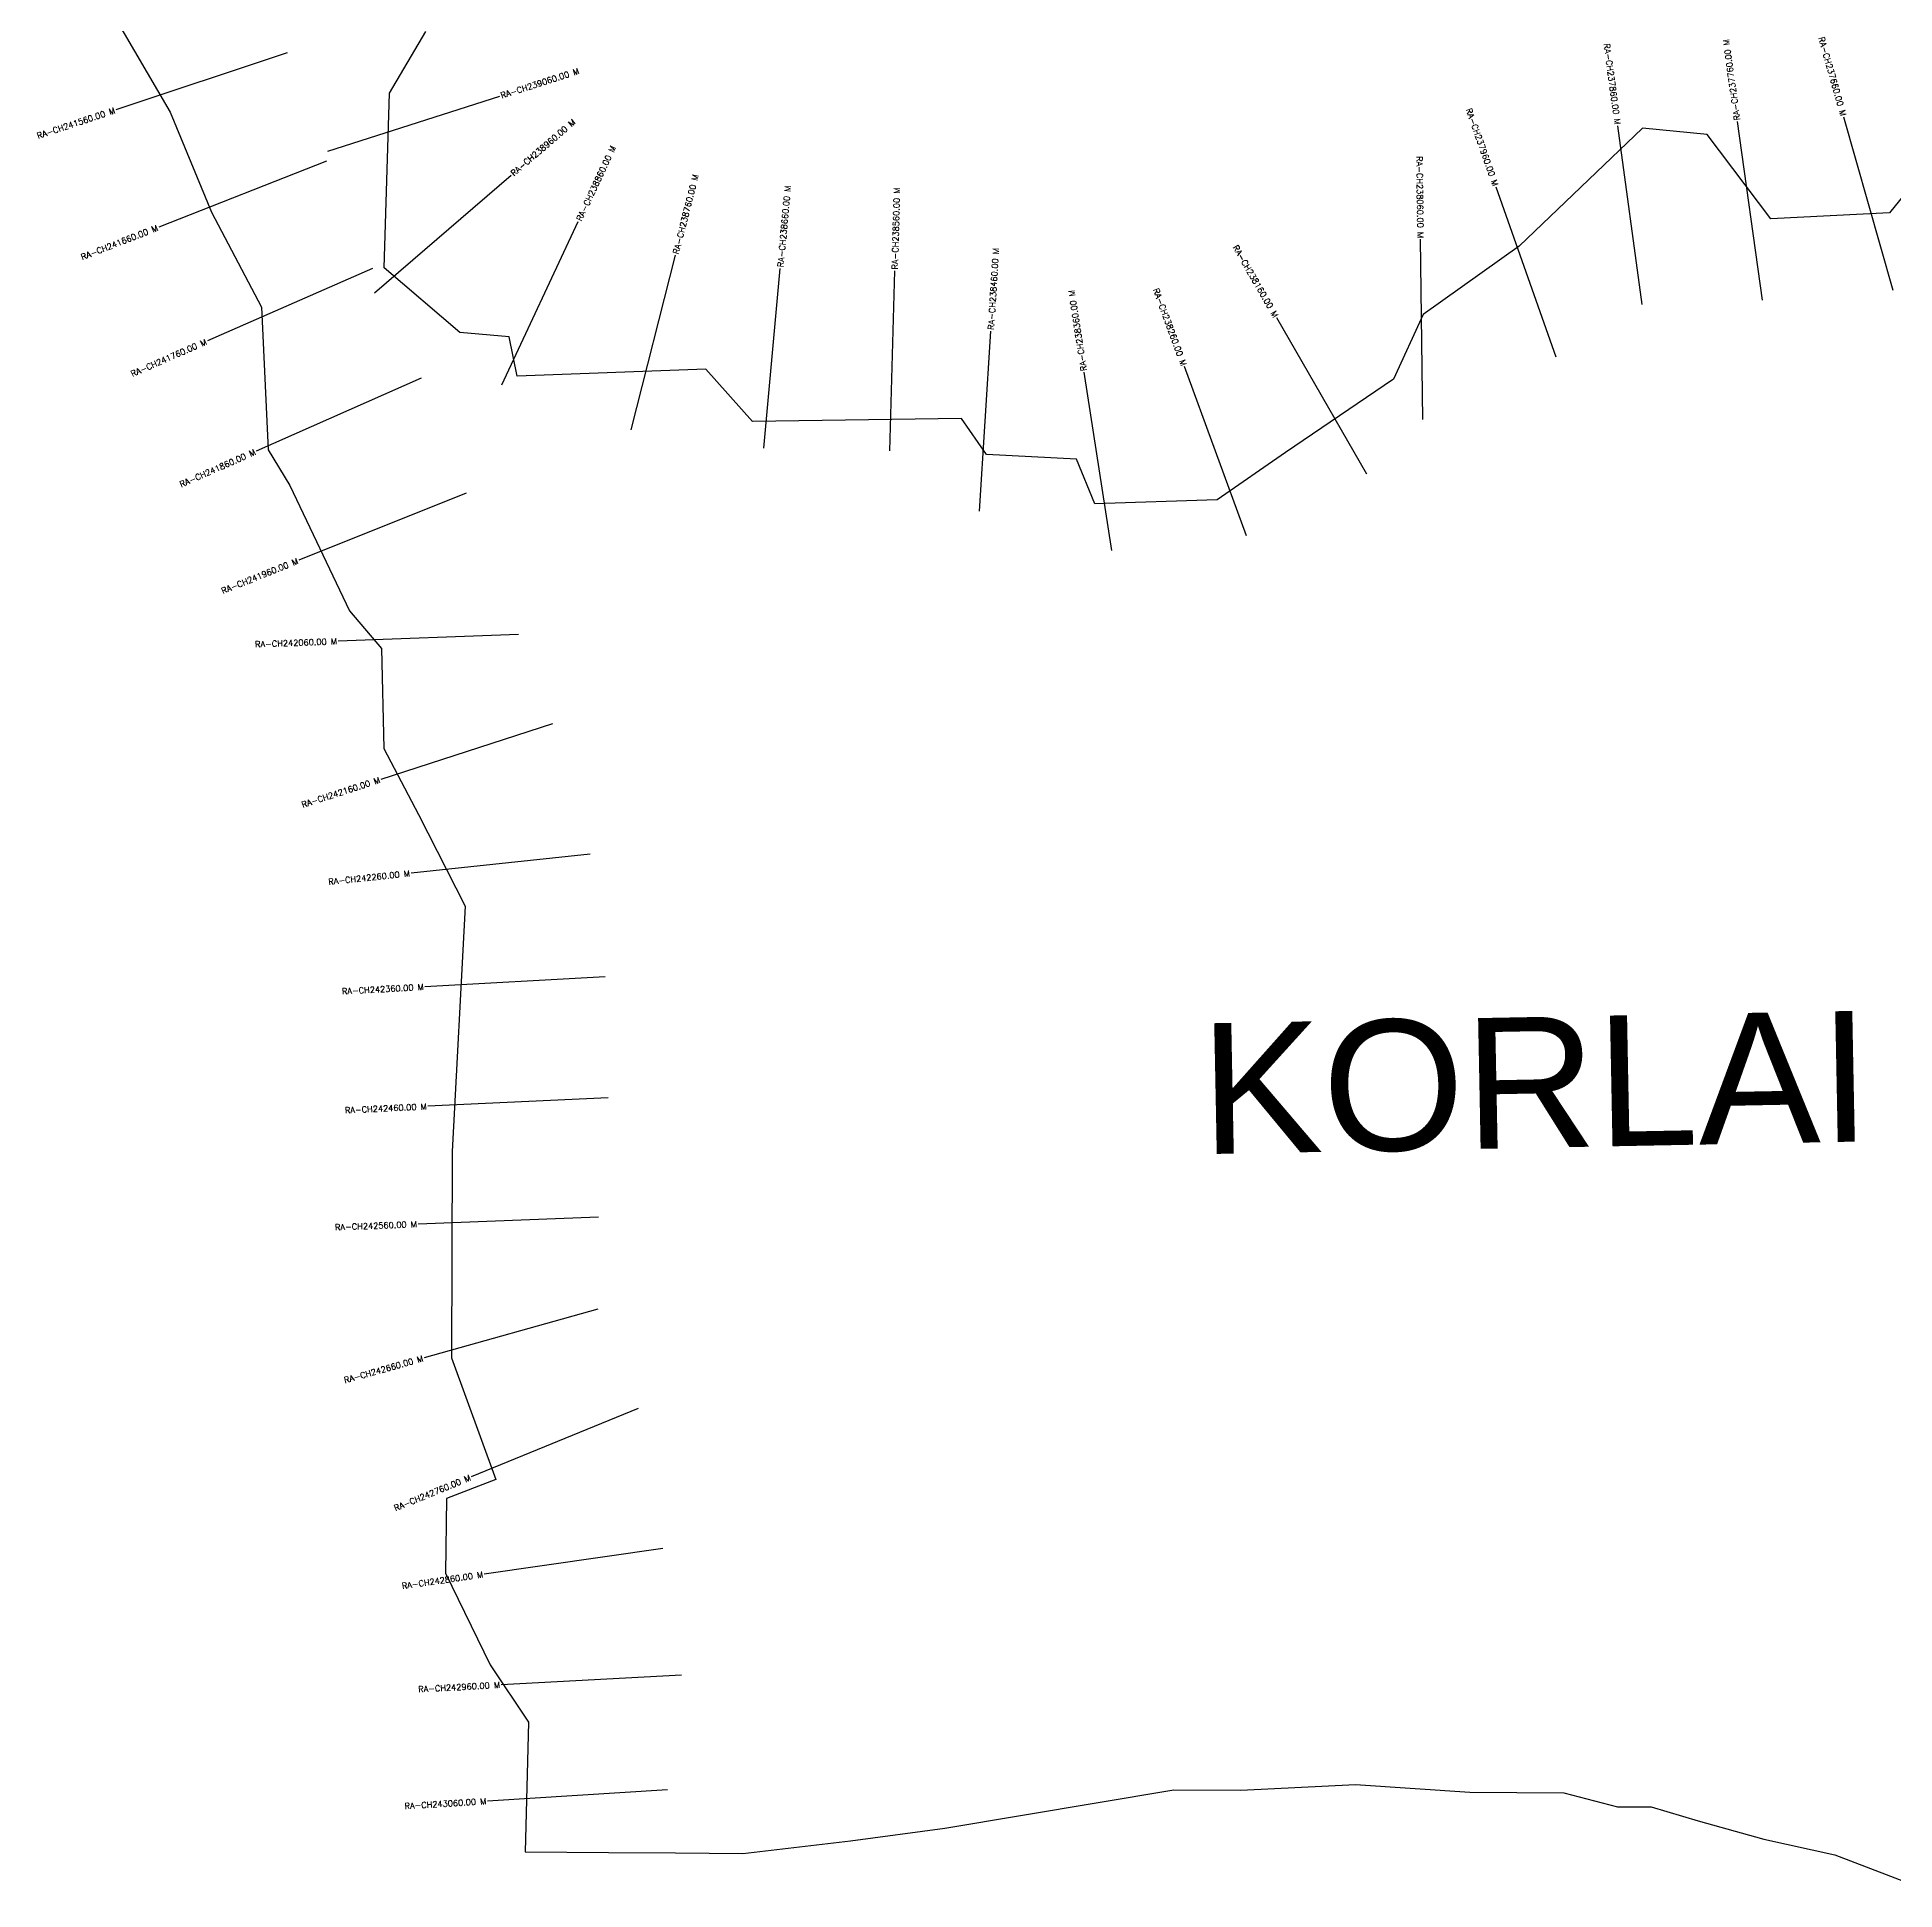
# Model space of a CAD drawing. Header units: metres. Extents: x 278749 to 282138, y 2048779 to 2051441.
# Drawn here: x 279067 to 280612, y 2048779 to 2050320 of the extents above; entities that cross this region are included whole.
import ezdxf
from ezdxf.enums import TextEntityAlignment as Align

# ---------------------------------------------------------------- set-up
doc = ezdxf.new("R2010")
doc.units = ezdxf.units.M
for name, color, linetype in [('CS', 134, 'Continuous'), ('CSMark', 6, 'Continuous'), ('VILLAGE BOUNDRY', 10, 'Continuous'), ('VILLAGE NAME', 250, 'Continuous')]:
    doc.layers.add(name, color=color, linetype=linetype)
doc.styles.get("Standard").update_dxf_attribs({"font": 'simplex.shx'})

msp = doc.modelspace()

# ---------------------------------------------------------------- linework, layer by layer
at = {"layer": 'CS'}
for p, q in [((279275, 2050307.4), (279132.7, 2050259.9)), ((279309, 2050225.4), (279451.9, 2050271.3)), ((280610.6, 2050109.6), (280569.7, 2050253.9)), ((280401.9, 2050097.9), (280381.7, 2050246.6)), ((280501.9, 2050101.6), (280481.1, 2050250.1)), ((279307.9, 2050217.1), (279168.3, 2050162.3)), ((279347.7, 2050107.6), (279461.3, 2050205.6)), ((280330.4, 2050054.2), (280280.6, 2050195.7)), ((279453.6, 2050031.1), (279517.1, 2050167)), ((280219.5, 2050002.2), (280217.6, 2050152.2)), ((279561.3, 2049993.6), (279598, 2050139)), ((279346.1, 2050128), (279208.8, 2050067.7)), ((279671.6, 2049978.6), (279685.2, 2050128)), ((279776.3, 2049976.2), (279780.4, 2050126.1)), ((280173, 2049957), (280098, 2050086.9)), ((279850.8, 2049926.2), (279860.2, 2050075.9)), ((279386.5, 2050036.7), (279249.3, 2049976)), ((279961, 2049893.4), (279937.9, 2050041.6)), ((280072.9, 2049905.5), (280021.2, 2050046.3)), ((279424, 2049941.2), (279284.8, 2049885.3)), ((279467.4, 2049823.6), (279317.5, 2049818)), ((279495.8, 2049749.2), (279353.1, 2049703)), ((279527.2, 2049640.7), (279378.1, 2049625)), ((279539.5, 2049538.7), (279389.7, 2049530.5)), ((279542, 2049438.2), (279392.2, 2049431.1)), ((279533.9, 2049339), (279384, 2049333.1)), ((279533.4, 2049262.5), (279389, 2049221.9)), ((279567, 2049179.9), (279428.2, 2049122.8)), ((279587.4, 2049063.4), (279439, 2049042)), ((279602.9, 2048958), (279453.1, 2048949.9)), ((279591.5, 2048862.5), (279441.7, 2048853.3))]:
    msp.add_line(p, q, dxfattribs=at)
at = {"layer": 'VILLAGE BOUNDRY'}
for points in [[(279110, 2050374.3), (279177.9, 2050258), (279212.2, 2050174.7), (279253.7, 2050095.7), (279259.4, 2049977.2), (279277.4, 2049947.4), (279327, 2049843.2), (279353.5, 2049811.8), (279355.4, 2049728.8), (279384.4, 2049673.7), (279423.1, 2049597.7), (279412.2, 2049393.5), (279411.7, 2049221.8), (279448.6, 2049120.6), (279407.5, 2049104.8), (279406.8, 2049042.7), (279444, 2048966.7), (279475.9, 2048919), (279473.1, 2048811.1), (279542.2, 2048810.5), (279598.1, 2048810.1), (279654, 2048809.6), (279743.6, 2048820.1), (279822, 2048830.6), (280012.4, 2048862.7), (280068.3, 2048862.2), (280163.5, 2048867.1), (280258.5, 2048860.7), (280336.8, 2048860.1), (280381.4, 2048848.6), (280409.4, 2048848.4), (280448.5, 2048836.9), (280503.1, 2048821.7), (280562.2, 2048808.6), (280638.1, 2048779.4)], [(280662.2, 2050241.6), (280607.7, 2050174.1), (280508.8, 2050169.3), (280455.9, 2050239.5), (280402.3, 2050244.6), (280299.5, 2050146.6), (280219.8, 2050089.7), (280195.1, 2050036), (280105.4, 2049974.8), (280048.5, 2049935.5), (279946.7, 2049932.2), (279931.6, 2049969.4), (279856.8, 2049973.3), (279836, 2050003.1), (279662.2, 2050000.7), (279623.2, 2050044.1), (279466.3, 2050038.5), (279459.6, 2050071.1), (279418.7, 2050074.6), (279355.8, 2050128.6), (279360.3, 2050273.7), (279390.5, 2050325.1)]]:
    msp.add_lwpolyline(points, dxfattribs=at)

# ---------------------------------------------------------------- texts
at = {"layer": 'CSMark'}
for s, rotation, p in [('RA-CH237860.00 M', 277.7497, (280381.6, 2050247.6)), ('RA-CH237660.00 M', 285.8346, (280569.4, 2050254.9)), ('RA-CH241560.00 M', 18.4614, (279131.8, 2050259.6)), ('RA-CH237960.00 M', 289.3975, (280280.2, 2050196.7)), ('RA-CH238060.00 M', 270.7476, (280217.6, 2050153.2)), ('RA-CH241660.00 M', 21.4299, (279167.3, 2050162)), ('RA-CH238160.00 M', 300.0155, (280097.5, 2050087.8)), ('RA-CH238260.00 M', 290.1493, (280020.9, 2050047.2)), ('RA-CH241760.00 M', 23.703, (279207.8, 2050067.3)), ('RA-CH241860.00 M', 23.8888, (279248.4, 2049975.6)), ('RA-CH241960.00 M', 21.8907, (279283.9, 2049884.9)), ('RA-CH242060.00 M', 2.1596, (279316.5, 2049817.9)), ('RA-CH242160.00 M', 17.9183, (279352.1, 2049702.7)), ('RA-CH242260.00 M', 5.9831, (279377.1, 2049624.9)), ('RA-CH242360.00 M', 3.1221, (279388.7, 2049530.4)), ('RA-CH242460.00 M', 2.7279, (279391.2, 2049431)), ('RA-CH242560.00 M', 2.2272, (279383, 2049333.1)), ('RA-CH242660.00 M', 15.7211, (279388.1, 2049221.6)), ('RA-CH242760.00 M', 22.3383, (279427.3, 2049122.5)), ('RA-CH242860.00 M', 8.225, (279438, 2049041.8)), ('RA-CH242960.00 M', 3.0875, (279452.1, 2048949.9)), ('RA-CH243060.00 M', 3.5274, (279440.7, 2048853.2))]:
    msp.add_text(s, height=5, rotation=rotation, dxfattribs=at).set_placement(p, align=Align.MIDDLE_RIGHT)
for s, rotation, p in [('RA-CH237760.00 M', 97.9807, (280481, 2050251.1)), ('RA-CH239060.00 M', 17.7987, (279452.8, 2050271.6)), ('RA-CH238960.00 M', 40.7771, (279462.1, 2050206.2)), ('RA-CH238860.00 M', 64.9485, (279517.6, 2050167.9)), ('RA-CH238760.00 M', 75.8456, (279598.2, 2050140)), ('RA-CH238660.00 M', 84.7913, (279685.3, 2050129)), ('RA-CH238560.00 M', 88.4641, (279780.4, 2050127.1)), ('RA-CH238460.00 M', 86.4051, (279860.3, 2050076.9)), ('RA-CH238360.00 M', 98.856, (279937.7, 2050042.6))]:
    msp.add_text(s, height=5, rotation=rotation, dxfattribs=at).set_placement(p, align=Align.MIDDLE_LEFT)
at = {"layer": 'VILLAGE NAME', "insert": (280033.6, 2049500), "char_height": 108.748, "attachment_point": 1, "rotation": 1.1028}
msp.add_mtext_dynamic_manual_height_columns('{\\fArial|b0|i0|c0|p34;KORLAI}', width=726.929, gutter_width=543.7, heights=[0], dxfattribs=at)

doc.saveas('drawing.dxf')
